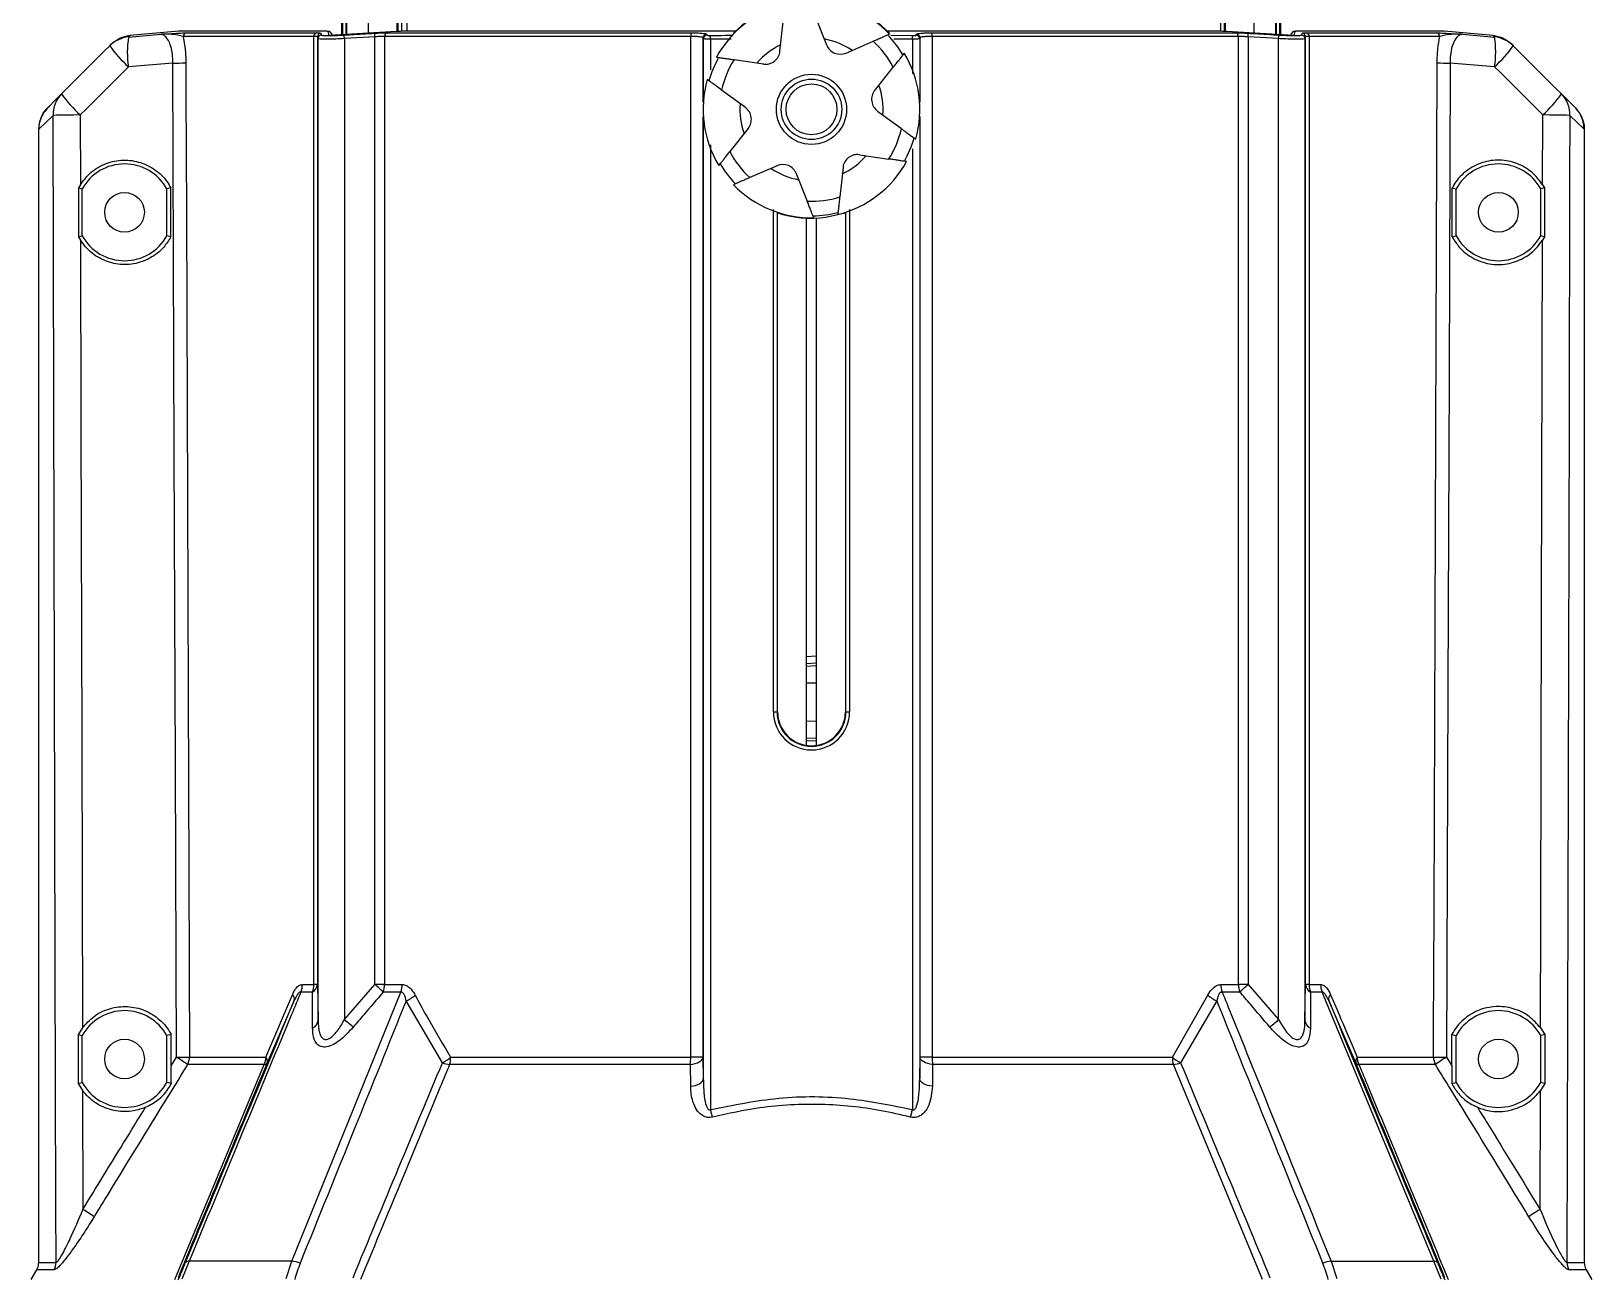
# Model space of a CAD drawing. Extents: x 7 to 113, y 1 to 87.
# Drawn here: x 45.78 to 52.23, y 12.43 to 17.56 of the extents above; entities that cross this region are included whole.
import ezdxf

# ---------------------------------------------------------------- set-up
doc = ezdxf.new("R2010")
doc.units = 0
doc.header["$MEASUREMENT"] = 0
doc.layers.add('OBJECT', color=7, linetype='CONTINUOUS')

msp = doc.modelspace()

# ---------------------------------------------------------------- linework, layer by layer
at = {"layer": 'OBJECT'}
for p, q in [((47.0842, 17.549), (47.0917, 19.228)), ((47.2948, 17.5614), (47.3022, 19.2281)), ((47.3056, 19.228), (47.2982, 17.5616)), ((47.0731, 19.1914), (47.0658, 17.5479)), ((47.0768, 19.1897), (47.0695, 17.5481)), ((47.3149, 17.5623), (47.3221, 19.1897)), ((47.3426, 19.1923), (47.3354, 17.5627)), ((50.6991, 19.1741), (50.6991, 17.5624)), ((50.7158, 17.5617), (50.7158, 19.2125)), ((50.7191, 19.2125), (50.7191, 17.5616)), ((50.9297, 19.2125), (50.9297, 17.5491)), ((50.9444, 17.5483), (50.9444, 19.1741)), ((50.9481, 17.548), (50.9481, 19.1758)), ((47.0925, 19.1394), (47.0855, 17.549)), ((47.1825, 19.1394), (47.1755, 17.5544)), ((50.8384, 17.5546), (50.8384, 19.1222)), ((50.9284, 17.5492), (50.9284, 19.1222)), ((49.0712, 17.5055), (49.0261, 17.6193)), ((46.1847, 17.5388), (46.3176, 17.5499)), ((46.3921, 17.5627), (46.1906, 17.545)), ((46.9922, 17.5627), (46.3921, 17.5627)), ((46.4236, 17.5561), (46.9614, 17.5561)), ((47.0148, 17.5448), (47.0095, 17.5613)), ((47.2909, 17.5613), (47.0148, 17.5448)), ((47.0277, 17.5456), (47.0238, 17.5533)), ((47.2525, 17.5561), (48.5116, 17.5561)), ((48.695, 17.5627), (47.3359, 17.5627)), ((48.878, 17.4797), (48.8916, 17.6014)), ((50.6808, 17.5627), (49.3217, 17.5627)), ((49.3227, 17.5476), (49.3307, 17.5511)), ((49.505, 17.5561), (50.7642, 17.5561)), ((51.0018, 17.5448), (50.7257, 17.5613)), ((50.9929, 17.5533), (50.989, 17.5456)), ((50.9903, 17.5455), (50.9929, 17.5533)), ((51.0072, 17.5613), (51.0018, 17.5448)), ((51.6246, 17.5627), (51.0245, 17.5627)), ((51.0552, 17.5561), (51.593, 17.5561)), ((51.826, 17.545), (51.6246, 17.5627)), ((51.6991, 17.5499), (51.832, 17.5388)), ((46.1069, 17.5027), (46.1131, 17.5089)), ((46.1906, 17.545), (46.1487, 17.5338)), ((46.951, 17.5412), (46.4105, 17.5412)), ((46.951, 13.6222), (46.951, 17.5412)), ((46.9682, 17.5319), (46.9659, 17.5396)), ((46.9659, 17.5396), (46.9659, 13.6222)), ((46.9682, 13.4731), (46.9682, 17.5319)), ((47.2031, 17.5395), (47.0772, 17.532)), ((47.0772, 17.532), (47.0772, 13.4771)), ((47.2031, 13.6222), (47.2031, 17.5395)), ((47.2435, 17.5412), (47.2435, 13.6222)), ((48.5091, 17.5412), (47.2435, 17.5412)), ((48.5091, 13.3222), (48.5091, 17.5412)), ((48.561, 17.5312), (48.5596, 17.5357)), ((48.5596, 17.5357), (48.5596, 17.2694)), ((48.561, 17.5312), (48.561, 17.2757)), ((48.591, 17.5301), (48.591, 17.4033)), ((48.6756, 17.5301), (48.591, 17.5301)), ((49.151, 17.4726), (49.2632, 17.5216)), ((49.3358, 17.5459), (49.4258, 17.5451)), ((49.4256, 17.5301), (49.3489, 17.5301)), ((49.4256, 17.5301), (49.4256, 17.3864)), ((49.457, 17.5357), (49.4556, 17.5312)), ((49.4556, 17.5312), (49.4556, 17.2757)), ((49.457, 17.2694), (49.457, 17.5357)), ((49.5075, 17.5412), (49.5075, 13.3222)), ((50.7731, 17.5412), (49.5075, 17.5412)), ((50.7731, 13.6222), (50.7731, 17.5412)), ((50.8136, 17.5395), (50.8136, 13.6222)), ((50.9395, 17.532), (50.8136, 17.5395)), ((50.9395, 13.4771), (50.9395, 17.532)), ((51.0508, 17.5396), (51.0485, 17.5319)), ((51.0485, 17.5319), (51.0485, 13.4731)), ((51.0508, 13.6222), (51.0508, 17.5396)), ((51.0656, 17.5412), (51.0656, 13.6222)), ((51.6062, 17.5412), (51.0656, 17.5412)), ((51.868, 17.5338), (51.826, 17.545)), ((51.9035, 17.5089), (51.9097, 17.5027)), ((46.3678, 17.4311), (46.1844, 17.4157)), ((48.6155, 17.4556), (48.6242, 17.4543)), ((48.8096, 17.427), (48.6884, 17.4449)), ((49.3917, 17.4719), (49.3863, 17.465)), ((51.8322, 17.4157), (51.6488, 17.4311)), ((48.5845, 17.358), (48.5774, 17.3632)), ((49.2699, 17.3181), (49.346, 17.4141)), ((48.7353, 17.2468), (48.6367, 17.3194)), ((49.2813, 17.2326), (49.3799, 17.1599)), ((45.9851, 17.2164), (45.9858, 16.928)), ((48.5596, 17.2099), (48.5596, 13.3222)), ((48.561, 17.2037), (48.561, 13.2325)), ((49.4556, 17.2037), (49.4556, 13.2325)), ((49.457, 13.3222), (49.457, 17.2099)), ((52.0309, 16.928), (52.0315, 17.2164)), ((45.8134, 12.4735), (45.8134, 17.1574)), ((48.7467, 17.1612), (48.6707, 17.0652)), ((49.4322, 17.1214), (49.4392, 17.1162)), ((52.2033, 17.1574), (52.2033, 12.4735)), ((48.591, 17.093), (48.591, 13.1052)), ((49.2071, 17.0524), (49.3282, 17.0345)), ((49.4256, 17.0761), (49.4256, 13.1052)), ((48.6249, 17.0075), (48.6304, 17.0144)), ((48.8657, 17.0068), (48.7535, 16.9578)), ((48.9455, 16.9739), (48.9906, 16.8601)), ((49.1387, 16.9997), (49.125, 16.878)), ((49.4011, 17.0237), (49.3924, 17.025)), ((45.9782, 16.9148), (45.9781, 16.7134)), ((45.9858, 16.928), (45.9782, 16.9148)), ((45.9782, 16.9148), (45.9933, 16.9109)), ((45.9933, 16.7173), (45.9933, 16.9109)), ((46.3597, 16.915), (46.3433, 16.9109)), ((46.3433, 16.7173), (46.3433, 16.9109)), ((46.3598, 16.7131), (46.3597, 16.915)), ((48.694, 16.9318), (48.686, 16.9283)), ((51.6569, 16.7131), (51.657, 16.915)), ((51.657, 16.915), (51.6733, 16.9109)), ((51.6733, 16.7173), (51.6733, 16.9109)), ((52.0385, 16.9148), (52.0233, 16.9109)), ((52.0233, 16.7173), (52.0233, 16.9109)), ((52.0309, 16.928), (52.0385, 16.9148)), ((52.0385, 16.9148), (52.0386, 16.7134)), ((48.851, 14.7491), (48.851, 16.8263)), ((48.866, 16.8144), (48.866, 14.7491)), ((48.8683, 14.7491), (48.8683, 16.812)), ((48.8683, 14.7491), (48.8683, 16.812)), ((48.9883, 14.6105), (48.9883, 16.7901)), ((49.0177, 16.7915), (49.0145, 16.7997)), ((49.0283, 16.7901), (49.0283, 14.6105)), ((49.1178, 16.8135), (49.1168, 16.8048)), ((49.1483, 16.812), (49.1483, 14.7491)), ((49.1483, 16.812), (49.1483, 14.7491)), ((49.1506, 14.7491), (49.1506, 16.8144)), ((49.1656, 16.8263), (49.1656, 14.7491)), ((45.9781, 16.7134), (45.9933, 16.7173)), ((45.9781, 16.7134), (45.9863, 16.6991)), ((46.3598, 16.7131), (46.3433, 16.7173)), ((51.6569, 16.7131), (51.6733, 16.7173)), ((52.0386, 16.7134), (52.0233, 16.7173)), ((52.0386, 16.7134), (52.0303, 16.6991)), ((48.9883, 14.9783), (49.0283, 14.9804)), ((49.0283, 14.9504), (48.9883, 14.9483)), ((49.0283, 14.9394), (48.9883, 14.9373)), ((49.0283, 14.8682), (48.9883, 14.8676)), ((48.851, 14.7491), (48.866, 14.7491)), ((48.866, 14.7491), (48.8683, 14.7491)), ((48.8683, 14.7491), (48.8683, 14.7491)), ((48.9883, 14.7117), (49.0283, 14.7111)), ((49.1506, 14.7491), (49.1483, 14.7491)), ((49.1483, 14.7491), (49.1483, 14.7491)), ((49.1506, 14.7491), (49.1656, 14.7491)), ((48.9883, 14.6421), (49.0283, 14.64)), ((48.9883, 14.631), (49.0283, 14.6289)), ((46.9036, 13.6222), (46.951, 13.6222)), ((46.9659, 13.6222), (46.951, 13.6222)), ((46.9659, 13.6222), (46.9682, 13.4731)), ((47.0772, 13.4771), (47.2031, 13.6222)), ((47.2435, 13.6222), (47.2031, 13.6222)), ((47.2435, 13.6222), (47.3158, 13.6222)), ((50.7009, 13.6222), (50.7731, 13.6222)), ((50.8136, 13.6222), (50.7731, 13.6222)), ((50.8136, 13.6222), (50.9395, 13.4771)), ((51.0485, 13.4731), (51.0508, 13.6222)), ((51.0656, 13.6222), (51.0508, 13.6222)), ((51.0656, 13.6222), (51.113, 13.6222)), ((46.7523, 13.3222), (46.8622, 13.5802)), ((46.8701, 13.556), (46.7576, 13.298)), ((46.8599, 12.4781), (47.3106, 13.5912)), ((46.9447, 13.5912), (46.8972, 13.5912)), ((47.3106, 13.5912), (47.2381, 13.5912)), ((47.4823, 13.2984), (47.3321, 13.5543)), ((50.5002, 13.3222), (50.647, 13.5781)), ((50.6845, 13.5543), (50.5344, 13.2984)), ((50.7785, 13.5912), (50.7061, 13.5912)), ((51.1195, 13.5912), (51.0719, 13.5912)), ((51.5813, 12.4781), (51.1195, 13.5912)), ((51.259, 13.298), (51.1466, 13.556)), ((45.9941, 13.4428), (45.9768, 13.4151)), ((52.0226, 13.4428), (52.0399, 13.4151)), ((45.9768, 13.4151), (45.9767, 13.2131)), ((45.9768, 13.4151), (45.9933, 13.4109)), ((45.9933, 13.2173), (45.9933, 13.4109)), ((46.3611, 13.4154), (46.3433, 13.4109)), ((46.3433, 13.2173), (46.3433, 13.4109)), ((46.3611, 13.2861), (46.3611, 13.4154)), ((51.6555, 13.2861), (51.6556, 13.4154)), ((51.6556, 13.4154), (51.6733, 13.4109)), ((51.6733, 13.2173), (51.6733, 13.4109)), ((52.0399, 13.4151), (52.0233, 13.4109)), ((52.0233, 13.2173), (52.0233, 13.4109)), ((52.0399, 13.4151), (52.0399, 13.2131)), ((46.3611, 13.2861), (46.3831, 13.3215)), ((46.376, 12.4031), (46.7453, 13.2912)), ((46.7453, 13.2912), (46.4287, 13.2912)), ((46.4366, 13.3222), (46.7523, 13.3222)), ((48.5076, 13.2912), (47.5118, 13.2912)), ((47.5164, 13.3222), (48.5091, 13.3222)), ((48.5088, 13.2015), (48.5076, 13.2912)), ((48.5596, 13.3222), (48.5091, 13.3222)), ((48.5596, 13.3222), (48.561, 13.2325)), ((49.4556, 13.2325), (49.457, 13.3222)), ((49.5075, 13.3222), (49.457, 13.3222)), ((49.5075, 13.3222), (50.5002, 13.3222)), ((49.5091, 13.2912), (49.5079, 13.2015)), ((50.5048, 13.2912), (49.5091, 13.2912)), ((50.8728, 12.4031), (50.5048, 13.2912)), ((51.2644, 13.3222), (51.58, 13.3222)), ((51.5879, 13.2912), (51.2713, 13.2912)), ((51.6335, 13.3215), (51.6555, 13.2861)), ((45.9767, 13.2131), (45.9933, 13.2173)), ((45.9767, 13.2131), (45.9947, 13.1843)), ((45.9947, 13.1843), (45.996, 12.6924)), ((46.3617, 13.2126), (46.3433, 13.2173)), ((51.655, 13.2126), (51.6733, 13.2173)), ((52.0207, 12.6924), (52.0219, 13.1843)), ((52.0399, 13.2131), (52.0219, 13.1843)), ((52.0399, 13.2131), (52.0233, 13.2173)), ((45.8134, 12.4735), (45.8852, 12.4735)), ((46.4353, 12.4781), (46.4047, 12.4043)), ((46.8599, 12.4781), (46.4353, 12.4781)), ((46.836, 12.4065), (46.8599, 12.4781)), ((51.1567, 12.4781), (51.1806, 12.4065)), ((51.1567, 12.4781), (51.5813, 12.4781)), ((51.612, 12.4043), (51.5813, 12.4781)), ((52.1314, 12.4735), (52.2033, 12.4735)), ((45.7824, 12.4031), (45.8051, 12.4425)), ((45.8771, 12.4425), (45.8051, 12.4425)), ((52.2116, 12.4425), (52.1396, 12.4425)), ((52.2116, 12.4425), (52.2343, 12.4031))]:
    msp.add_line(p, q, dxfattribs=at)
at = {"layer": 'OBJECT', "flags": 128}
for points in [[(47.2031, 17.5395), (47.2029, 17.5423), (47.2028, 17.545), (47.2026, 17.5475), (47.2025, 17.5497), (47.2024, 17.5516), (47.2023, 17.553), (47.2022, 17.554), (47.2022, 17.5544)], [(48.5744, 17.5507), (48.5752, 17.5481), (48.5758, 17.5461)], [(49.4408, 17.5461), (49.4416, 17.5487), (49.4422, 17.5507)], [(50.8136, 17.5395), (50.8137, 17.5423), (50.8139, 17.545), (50.814, 17.5475), (50.8142, 17.5497), (50.8143, 17.5516), (50.8143, 17.553), (50.8144, 17.554), (50.8144, 17.5544)], [(45.9076, 17.3034), (46.0841, 17.4799), (46.1069, 17.5027)], [(47.0772, 17.532), (47.077, 17.5348), (47.0768, 17.5375), (47.0767, 17.54), (47.0765, 17.5423), (47.0764, 17.5441), (47.0763, 17.5455), (47.0763, 17.5465), (47.0763, 17.5469)], [(48.591, 17.5301), (48.591, 17.5329), (48.591, 17.5356), (48.5909, 17.538), (48.5909, 17.5403), (48.5909, 17.5421), (48.5908, 17.5436), (48.5908, 17.5446), (48.5908, 17.5451)], [(49.4256, 17.5301), (49.4257, 17.5329), (49.4257, 17.5356), (49.4257, 17.538), (49.4258, 17.5403), (49.4258, 17.5421), (49.4258, 17.5436), (49.4258, 17.5446), (49.4258, 17.5451)], [(50.9395, 17.532), (50.9396, 17.5348), (50.9398, 17.5375), (50.94, 17.54), (50.9401, 17.5423), (50.9402, 17.5441), (50.9403, 17.5455), (50.9404, 17.5465), (50.9404, 17.5469)], [(51.9097, 17.5027), (52.0862, 17.3262), (52.109, 17.3034)], [(46.3831, 13.3215), (46.3785, 14.5302), (46.3737, 15.8212), (46.3678, 17.4311)], [(46.4217, 17.4318), (46.4222, 17.3078), (46.4239, 16.8118), (46.4311, 14.828), (46.4366, 13.3222)], [(51.58, 13.3222), (51.5804, 13.4296), (51.5823, 13.9255), (51.5895, 15.9094), (51.5949, 17.4318)], [(51.6488, 17.4311), (51.6441, 16.1401), (51.6393, 14.8491), (51.6335, 13.3215)], [(46.1844, 17.4157), (46.0079, 17.2392), (45.9851, 17.2164)], [(52.0315, 17.2164), (51.855, 17.3929), (51.8322, 17.4157)], [(45.85, 17.2458), (45.8573, 17.253), (45.8765, 17.2722), (45.9076, 17.3034)], [(52.109, 17.3034), (52.1402, 17.2722), (52.1594, 17.253), (52.1666, 17.2458)], [(45.8734, 17.215), (45.8409, 17.1838), (45.8209, 17.1646), (45.8134, 17.1574)], [(45.8852, 12.4735), (45.8846, 12.7069), (45.882, 13.7068), (45.8734, 17.215)], [(52.1433, 17.215), (52.1427, 16.965), (52.1403, 15.9651), (52.1314, 12.4735)], [(52.2033, 17.1574), (52.1957, 17.1646), (52.1757, 17.1838), (52.1433, 17.215)], [(49.0679, 16.7936), (49.1466, 16.8114), (49.1518, 16.8132)], [(45.9863, 16.6991), (45.9881, 15.9254), (45.9912, 14.6345), (45.9941, 13.4428)], [(52.0226, 13.4428), (52.0237, 13.8966), (52.0268, 15.1875), (52.0303, 16.6991)], [(47.2381, 13.5912), (47.2347, 13.5942), (47.2309, 13.5976), (47.2267, 13.6013), (47.2223, 13.6052), (47.2177, 13.6092), (47.2129, 13.6135), (47.208, 13.6178), (47.2031, 13.6222)], [(50.7785, 13.5912), (50.782, 13.5942), (50.7858, 13.5976), (50.7899, 13.6013), (50.7943, 13.6052), (50.7989, 13.6092), (50.8037, 13.6135), (50.8086, 13.6178), (50.8136, 13.6222)], [(47.1135, 13.4461), (47.11, 13.4491), (47.1061, 13.4525), (47.1018, 13.4561), (47.0973, 13.46), (47.0925, 13.4641), (47.0875, 13.4684), (47.0823, 13.4727), (47.0772, 13.4771)], [(50.9031, 13.4461), (50.9066, 13.4491), (50.9105, 13.4525), (50.9148, 13.4561), (50.9194, 13.46), (50.9242, 13.4641), (50.9292, 13.4684), (50.9343, 13.4727), (50.9395, 13.4771)], [(48.5076, 13.2912), (48.518, 13.2926), (48.5278, 13.295), (48.5367, 13.2981), (48.5444, 13.302), (48.5507, 13.3065), (48.5555, 13.3115), (48.5585, 13.3168), (48.5596, 13.3222)], [(49.5091, 13.2912), (49.4987, 13.2926), (49.4889, 13.295), (49.48, 13.2981), (49.4722, 13.302), (49.4659, 13.3065), (49.4612, 13.3115), (49.4582, 13.3168), (49.457, 13.3222)], [(48.5088, 13.2015), (48.5192, 13.2029), (48.529, 13.2053), (48.538, 13.2084), (48.5457, 13.2123), (48.5521, 13.2168), (48.5568, 13.2217), (48.5599, 13.227), (48.561, 13.2325)], [(49.5079, 13.2015), (49.4974, 13.2029), (49.4876, 13.2053), (49.4787, 13.2084), (49.4709, 13.2123), (49.4646, 13.2168), (49.4598, 13.2217), (49.4568, 13.227), (49.4556, 13.2325)], [(48.5988, 13.0742), (48.5979, 13.0778), (48.597, 13.0815), (48.596, 13.0853), (48.595, 13.0891), (48.5941, 13.0931), (48.5931, 13.0971), (48.592, 13.1012), (48.591, 13.1052)], [(49.4179, 13.0742), (49.4188, 13.0778), (49.4197, 13.0815), (49.4206, 13.0853), (49.4216, 13.0891), (49.4226, 13.0931), (49.4236, 13.0971), (49.4246, 13.1012), (49.4256, 13.1052)]]:
    msp.add_lwpolyline(points, dxfattribs=at)
at = {"layer": 'OBJECT'}
for centre, radius in [((49.0083, 17.2397), 0.145), ((49.0083, 17.2397), 0.125), ((49.0083, 17.2397), 0.105), ((46.1683, 16.8141), 0.082), ((51.8483, 16.8141), 0.082), ((46.1683, 13.3141), 0.082), ((51.8483, 13.3141), 0.082)]:
    msp.add_circle(centre, radius, dxfattribs=at)
for centre, radius, start, end in [((49.0083, 17.2397), 0.45, 44.31766, 135.68234), ((49.0083, 17.2397), 0.4483, 44.0086, 91.19997), ((49.0083, 17.2397), 0.4483, 104.0086, 151.19997), ((46.4252, 17.5414), 0.0148, 96.30283, 180.99776), ((46.965, 17.5426), 0.014, 104.52164, 185.73154), ((46.9809, 17.5396), 0.015, 93.76063, 179.8957), ((47.0105, 17.5464), 0.015, 27.4218, 93.87646), ((47.2573, 17.5431), 0.0139, 110.3895, 187.86543), ((48.5356, 17.5444), 0.0267, 153.91733, 186.88556), ((48.5747, 17.5357), 0.015, 90.84105, 179.75249), ((49.442, 17.5357), 0.015, 0.24751, 89.15895), ((49.481, 17.5444), 0.0267, 353.11444, 26.08267), ((50.7593, 17.5431), 0.0139, 352.13457, 69.6105), ((51.0062, 17.5464), 0.015, 86.12354, 152.5782), ((51.0358, 17.5396), 0.015, 0.1043, 86.23937), ((51.0517, 17.5426), 0.014, 354.26846, 75.47836), ((51.5914, 17.5414), 0.0148, 359.00224, 83.69717), ((46.1953, 17.4144), 0.1249, 94.86237, 134.99879), ((46.5417, 17.8121), 0.5337, 215.4392, 227.96982), ((46.559, 17.4765), 0.3794, 170.55032, 189.22113), ((46.9832, 17.5319), 0.015, 93.6369, 179.88811), ((48.576, 17.5311), 0.015, 90.82113, 179.75494), ((49.0083, 17.2397), 0.2958, 115.49482, 139.71375), ((49.0083, 17.2397), 0.2958, 55.49482, 79.71375), ((49.1269, 17.5275), 0.06, 201.60429, 293.60429), ((49.0083, 17.2397), 0.38, 27.32279, 47.88578), ((49.0083, 17.2397), 0.44, 30.80121, 44.40736), ((49.4406, 17.5311), 0.015, 0.24506, 89.17887), ((51.0335, 17.5319), 0.015, 0.11189, 86.3631), ((51.4577, 17.4765), 0.3794, 350.77887, 9.44968), ((51.8214, 17.4144), 0.1249, 45.00121, 85.13763), ((51.4749, 17.8121), 0.5337, 312.03018, 324.5608), ((46.367, 19.5458), 2.1148, 270.02164, 271.48167), ((49.0083, 17.2397), 0.44, 150.80121, 164.40736), ((49.0083, 17.2397), 0.38, 147.32279, 167.88578), ((48.8183, 17.4863), 0.06, 261.60429, 353.60429), ((49.0083, 17.2397), 0.4483, 344.0086, 31.19997), ((51.6496, 19.5458), 2.1148, 268.51833, 269.97836), ((49.0083, 17.2397), 0.4483, 164.0086, 211.19997), ((45.9916, 17.22), 0.1184, 135.20807, 182.41528), ((46.3425, 17.6129), 0.5338, 215.44029, 227.96873), ((49.3169, 17.2809), 0.06, 141.60429, 233.60429), ((49.0083, 17.2397), 0.2958, 355.49482, 19.71375), ((51.6742, 17.6129), 0.5338, 312.03127, 324.55971), ((52.025, 17.22), 0.1184, 357.58472, 44.79193), ((49.0083, 17.2397), 0.2958, 175.49482, 199.71375), ((48.6997, 17.1985), 0.06, 321.60429, 53.60429), ((45.9752, 13.613), 3.6034, 89.84163, 91.61883), ((52.0415, 13.613), 3.6034, 88.38117, 90.15837), ((49.0083, 17.2397), 0.38, 327.32279, 347.88578), ((49.0083, 17.2397), 0.44, 330.80121, 344.40736), ((49.0083, 17.2397), 0.38, 207.32279, 227.88578), ((49.0083, 17.2397), 0.2958, 295.49482, 319.71375), ((49.1983, 16.993), 0.06, 81.60429, 173.60429), ((46.1683, 16.8141), 0.2, 28.95502, 151.04498), ((49.0083, 17.2397), 0.44, 210.80121, 224.40736), ((49.0083, 17.2397), 0.2958, 235.49482, 259.71375), ((48.8897, 16.9518), 0.06, 21.60429, 113.60429), ((49.0083, 17.2397), 0.4483, 284.0086, 331.19997), ((51.8483, 16.8141), 0.2, 28.95502, 151.04498), ((49.0083, 17.2397), 0.4483, 224.0086, 271.19997), ((49.0083, 17.2397), 0.38, 267.32279, 287.88578), ((49.0083, 17.2397), 0.45, 251.40288, 277.60429), ((49.0083, 17.2397), 0.44, 270.80121, 284.40736), ((46.1683, 16.8141), 0.2, 208.95502, 331.04498), ((51.8483, 16.8141), 0.2, 208.95502, 331.04498), ((49.0083, 14.7491), 0.1573, 180, 0), ((49.0083, 14.7491), 0.1423, 180, 0), ((49.0083, 14.7491), 0.14, 180, 270), ((49.0083, 14.7491), 0.14, 180, 0), ((49.0083, 14.7491), 0.14, 270, 0), ((46.8276, 13.6219), 0.076, 336.19606, 0.25052), ((46.9274, 13.6257), 0.0386, 296.60954, 354.77237), ((46.8736, 13.6218), 0.0775, 336.7005, 0.26249), ((47.1549, 13.6217), 0.0886, 339.8559, 0.31267), ((47.2238, 13.6217), 0.092, 340.64592, 0.3185), ((50.7929, 13.6217), 0.092, 179.6815, 199.35408), ((50.8617, 13.6217), 0.0886, 179.68733, 200.1441), ((51.0892, 13.6257), 0.0386, 185.22763, 243.39046), ((51.1431, 13.6218), 0.0775, 179.73751, 203.2995), ((51.189, 13.6219), 0.076, 179.74948, 203.80394), ((46.8451, 13.5613), 0.0255, 348.06388, 48.00627), ((47.2626, 13.7052), 0.1662, 294.72109, 310.09455), ((50.754, 13.7052), 0.1662, 229.90545, 245.27891), ((51.1715, 13.5613), 0.0255, 131.99373, 191.93612), ((46.1683, 13.3141), 0.2, 28.95502, 151.04498), ((51.8483, 13.3141), 0.2, 28.95502, 151.04498), ((46.9301, 13.4771), 0.0383, 294.17359, 354.05326), ((51.0866, 13.4771), 0.0383, 185.94674, 245.82641), ((46.3812, 15.5), 2.1785, 270.05074, 271.45905), ((46.0407, 12.7561), 0.661, 54.05203, 58.802), ((46.3722, 13.3221), 0.0645, 331.34448, 0.07208), ((46.6806, 13.3219), 0.0717, 334.60112, 0.20451), ((46.7449, 13.3065), 0.0153, 271.57541, 326.33389), ((46.7322, 13.305), 0.0264, 344.53139, 40.45276), ((47.3993, 13.4537), 0.1761, 298.0935, 311.67913), ((47.5285, 13.4246), 0.1345, 249.87772, 262.87736), ((47.4132, 13.3216), 0.1032, 342.86222, 0.32442), ((48.2113, 13.3214), 0.2978, 354.18179, 0.15616), ((49.8053, 13.3214), 0.2978, 179.84384, 185.81821), ((50.6034, 13.3216), 0.1032, 179.67558, 197.13778), ((50.6173, 13.4537), 0.1761, 228.32087, 241.9065), ((50.4881, 13.4246), 0.1345, 277.12264, 290.12228), ((51.2845, 13.305), 0.0264, 139.54724, 195.46861), ((51.2717, 13.3065), 0.0153, 213.66611, 268.42459), ((51.3361, 13.3219), 0.0717, 179.79549, 205.39888), ((51.6445, 13.3221), 0.0645, 179.92792, 208.65552), ((51.6355, 15.5), 2.1785, 268.54095, 269.94926), ((51.9759, 12.7561), 0.661, 121.198, 125.94797), ((46.1683, 13.3141), 0.2, 208.95502, 331.04498), ((51.8483, 13.3141), 0.2, 208.95502, 331.04498), ((45.6756, 12.1515), 0.6287, 54.3134, 59.3626), ((52.3411, 12.1515), 0.6287, 120.6374, 125.6866), ((45.8221, 12.4734), 0.0631, 330.61051, 0.03455), ((46.4335, 12.4605), 0.0178, 84.12585, 142.71793), ((46.8511, 12.3517), 0.1268, 70.07087, 85.995), ((51.1656, 12.3517), 0.1268, 94.005, 109.92913), ((51.5832, 12.4605), 0.0178, 37.28207, 95.87415), ((52.1945, 12.4734), 0.0631, 179.96545, 209.38949)]:
    msp.add_arc(centre, radius, start, end, dxfattribs=at)
for points, knots in [([(46.3176, 17.5499), (46.3177, 17.55), (46.3328, 17.551), (46.3629, 17.553), (46.4028, 17.5555), (46.4171, 17.5559), (46.4236, 17.5561)], [0, 0, 0, 0, 0.002681, 0.34979, 0.701236, 1, 1, 1, 1]), ([(46.4105, 17.5412), (46.4036, 17.543), (46.3822, 17.5488), (46.3424, 17.5515), (46.3177, 17.55), (46.3176, 17.5499)], [0, 0, 0, 0, 0.319161, 0.99706, 1, 1, 1, 1]), ([(46.3678, 17.4311), (46.3677, 17.4433), (46.3675, 17.4677), (46.3603, 17.5006), (46.3493, 17.527), (46.3343, 17.5463), (46.3234, 17.5487), (46.3176, 17.5499)], [0, 0, 0, 0, 0.182197, 0.364244, 0.551045, 0.759195, 1, 1, 1, 1]), ([(46.9614, 17.5561), (46.9665, 17.556), (46.9769, 17.5559), (46.9789, 17.555), (46.9799, 17.5545)], [0, 0, 0, 0, 0.488111, 1, 1, 1, 1]), ([(46.9799, 17.5545), (46.9801, 17.554), (46.9808, 17.5514), (46.9816, 17.5488), (46.9822, 17.5468)], [0, 0, 0, 0, 0.226059, 1, 1, 1, 1]), ([(47.0236, 17.5532), (47.0235, 17.5536), (47.0228, 17.5554), (47.0205, 17.5577), (47.0176, 17.5598), (47.015, 17.5609), (47.0124, 17.5616), (47.0077, 17.5624), (47.0009, 17.5627), (46.992, 17.5627), (46.9885, 17.5627)], [0, 0, 0, 0, 0.023204, 0.091543, 0.152834, 0.209867, 0.273933, 0.382645, 0.758855, 1, 1, 1, 1]), ([(47.0095, 17.5613), (47.0085, 17.5617), (47.0064, 17.5625), (46.997, 17.5626), (46.9922, 17.5627)], [0, 0, 0, 0, 0.494, 1, 1, 1, 1]), ([(47.0238, 17.5533), (47.0245, 17.5512), (47.0253, 17.5487), (47.0262, 17.546), (47.0263, 17.5455)], [0, 0, 0, 0, 0.807652, 1, 1, 1, 1]), ([(47.0763, 17.5469), (47.0862, 17.5475), (47.1282, 17.5501), (47.1702, 17.5525), (47.2022, 17.5544)], [0, 0, 0, 0, 0.237767, 1, 1, 1, 1]), ([(47.2022, 17.5544), (47.2109, 17.5549), (47.2293, 17.5558), (47.2445, 17.556), (47.2525, 17.5561)], [0, 0, 0, 0, 0.474046, 1, 1, 1, 1]), ([(47.3359, 17.5627), (47.3293, 17.5626), (47.3158, 17.5625), (47.2993, 17.5617), (47.2909, 17.5613)], [0, 0, 0, 0, 0.487699, 1, 1, 1, 1]), ([(48.5116, 17.5561), (48.52, 17.556), (48.5367, 17.5559), (48.5567, 17.5547), (48.571, 17.5529), (48.5733, 17.5514), (48.5744, 17.5507)], [0, 0, 0, 0, 0.247259, 0.4945066, 0.7421473, 1, 1, 1, 1]), ([(49.4422, 17.5507), (49.4433, 17.5514), (49.4455, 17.5529), (49.4594, 17.5546), (49.4795, 17.5559), (49.4965, 17.556), (49.505, 17.5561)], [0, 0, 0, 0, 0.249056, 0.498133, 0.746674, 1, 1, 1, 1]), ([(50.7257, 17.5613), (50.7177, 17.5617), (50.7024, 17.5624), (50.688, 17.5626), (50.6815, 17.5627), (50.6808, 17.5627)], [0, 0, 0, 0, 0.489871, 0.942618, 1, 1, 1, 1]), ([(50.7642, 17.5561), (50.7713, 17.556), (50.7863, 17.5559), (50.8047, 17.5549), (50.8144, 17.5544)], [0, 0, 0, 0, 0.473445, 1, 1, 1, 1]), ([(50.8144, 17.5544), (50.8244, 17.5538), (50.8664, 17.5514), (50.9084, 17.5489), (50.9404, 17.5469)], [0, 0, 0, 0, 0.237767, 1, 1, 1, 1]), ([(51.0223, 17.5626), (51.0192, 17.5626), (51.0116, 17.5626), (51.0071, 17.5622), (51.0023, 17.5612), (50.999, 17.5598), (50.9954, 17.5572), (50.9938, 17.5546), (50.9929, 17.5532)], [0, 0, 0, 0, 0.251789, 0.63271, 0.737626, 0.822396, 0.908948, 1, 1, 1, 1]), ([(51.0245, 17.5627), (51.0198, 17.5626), (51.0103, 17.5625), (51.0082, 17.5617), (51.0072, 17.5613)], [0, 0, 0, 0, 0.491585, 1, 1, 1, 1]), ([(51.0344, 17.5468), (51.0346, 17.5474), (51.0354, 17.55), (51.0362, 17.5526), (51.0368, 17.5545)], [0, 0, 0, 0, 0.226065, 1, 1, 1, 1]), ([(51.0368, 17.5545), (51.0377, 17.555), (51.0395, 17.5559), (51.0499, 17.556), (51.0552, 17.5561)], [0, 0, 0, 0, 0.488655, 1, 1, 1, 1]), ([(51.593, 17.5561), (51.5996, 17.5559), (51.6137, 17.5555), (51.6534, 17.5531), (51.6835, 17.551), (51.699, 17.55), (51.6991, 17.5499)], [0, 0, 0, 0, 0.298757, 0.643489, 0.997319, 1, 1, 1, 1]), ([(51.6991, 17.5499), (51.699, 17.55), (51.6743, 17.5515), (51.6344, 17.5488), (51.613, 17.543), (51.6062, 17.5412)], [0, 0, 0, 0, 0.00294, 0.680839, 1, 1, 1, 1]), ([(51.6991, 17.5499), (51.693, 17.5486), (51.6807, 17.5458), (51.6636, 17.5211), (51.652, 17.4855), (51.6484, 17.453), (51.6487, 17.4354), (51.6488, 17.4311)], [0, 0, 0, 0, 0.251337, 0.503312, 0.735354, 0.935196, 1, 1, 1, 1]), ([(46.1131, 17.5089), (46.1245, 17.5183), (46.1471, 17.5372), (46.1761, 17.5424), (46.1906, 17.545)], [0, 0, 0, 0, 0.5, 1, 1, 1, 1]), ([(46.1906, 17.545), (46.1904, 17.5448), (46.1899, 17.5442), (46.1866, 17.5408), (46.1847, 17.5388)], [0, 0, 0, 0, 0.423826, 1, 1, 1, 1]), ([(46.4105, 17.5412), (46.4127, 17.5296), (46.4182, 17.5016), (46.4214, 17.4624), (46.4217, 17.437), (46.4217, 17.4318)], [0, 0, 0, 0, 0.355603, 0.866053, 1, 1, 1, 1]), ([(46.9659, 17.5396), (46.9651, 17.54), (46.9636, 17.5409), (46.9553, 17.5411), (46.951, 17.5412)], [0, 0, 0, 0, 0.487934, 1, 1, 1, 1]), ([(47.0772, 17.532), (47.0649, 17.5314), (47.0405, 17.5303), (47.0078, 17.5296), (46.9832, 17.5297), (46.9703, 17.5306), (46.9688, 17.5315), (46.9682, 17.5319)], [0, 0, 0, 0, 0.216873, 0.43376, 0.650333, 0.866771, 1, 1, 1, 1]), ([(46.9822, 17.5468), (46.9835, 17.5463), (46.9859, 17.5452), (47.0026, 17.5445), (47.0267, 17.5447), (47.0528, 17.5456), (47.0698, 17.5466), (47.0763, 17.5469)], [0, 0, 0, 0, 0.2168006, 0.433616, 0.650077, 0.866405, 1, 1, 1, 1]), ([(47.2435, 17.5412), (47.2378, 17.5411), (47.2265, 17.5409), (47.2116, 17.5401), (47.2039, 17.5395), (47.2031, 17.5395)], [0, 0, 0, 0, 0.471918, 0.943784, 1, 1, 1, 1]), ([(48.5596, 17.5357), (48.5588, 17.5365), (48.557, 17.5379), (48.5458, 17.5397), (48.5296, 17.5409), (48.516, 17.5411), (48.5091, 17.5412)], [0, 0, 0, 0, 0.249667, 0.499371, 0.748129, 1, 1, 1, 1]), ([(48.591, 17.5301), (48.5877, 17.5301), (48.5809, 17.5301), (48.5719, 17.5303), (48.5651, 17.5305), (48.5617, 17.5309), (48.5612, 17.5311), (48.561, 17.5312)], [0, 0, 0, 0, 0.2180616, 0.4361209, 0.6542341, 0.8725216, 1, 1, 1, 1]), ([(48.5758, 17.5461), (48.576, 17.546), (48.5765, 17.5457), (48.5792, 17.5454), (48.5831, 17.5451), (48.5872, 17.545), (48.5899, 17.5451), (48.5908, 17.5451)], [0, 0, 0, 0, 0.219069, 0.438186, 0.656833, 0.874763, 1, 1, 1, 1]), ([(48.5908, 17.5451), (48.6008, 17.5452), (48.6308, 17.5456), (48.6609, 17.5459), (48.6809, 17.5461)], [0, 0, 0, 0, 0.333138, 1, 1, 1, 1]), ([(49.2632, 17.5216), (49.2704, 17.5247), (49.2847, 17.531), (49.3035, 17.5392), (49.3167, 17.545), (49.322, 17.5473), (49.3225, 17.5475), (49.3227, 17.5476)], [0, 0, 0, 0, 0.241745, 0.484004, 0.711795, 0.922051, 1, 1, 1, 1]), ([(49.4556, 17.5312), (49.4552, 17.531), (49.4544, 17.5308), (49.4489, 17.5304), (49.4411, 17.5302), (49.4329, 17.5301), (49.4276, 17.5301), (49.4256, 17.5301)], [0, 0, 0, 0, 0.218536, 0.437092, 0.655505, 0.873727, 1, 1, 1, 1]), ([(49.4258, 17.5451), (49.4275, 17.5451), (49.4309, 17.545), (49.4354, 17.5452), (49.4387, 17.5455), (49.4405, 17.5458), (49.4407, 17.546), (49.4408, 17.5461)], [0, 0, 0, 0, 0.217387, 0.434771, 0.652345, 0.870534, 1, 1, 1, 1]), ([(49.5075, 17.5412), (49.5008, 17.5411), (49.4874, 17.5409), (49.4713, 17.5397), (49.4598, 17.538), (49.4579, 17.5365), (49.457, 17.5357)], [0, 0, 0, 0, 0.2465, 0.492975, 0.740149, 1, 1, 1, 1]), ([(50.8136, 17.5395), (50.8066, 17.5399), (50.7917, 17.5409), (50.7795, 17.5411), (50.7731, 17.5412)], [0, 0, 0, 0, 0.473397, 1, 1, 1, 1]), ([(51.0485, 17.5319), (51.0471, 17.5313), (51.0442, 17.5302), (51.0249, 17.5295), (50.9969, 17.5297), (50.9666, 17.5307), (50.947, 17.5316), (50.9395, 17.532)], [0, 0, 0, 0, 0.216841, 0.433701, 0.650254, 0.866699, 1, 1, 1, 1]), ([(50.9404, 17.5469), (50.9509, 17.5464), (50.972, 17.5452), (51.0002, 17.5445), (51.0215, 17.5447), (51.0326, 17.5455), (51.0339, 17.5465), (51.0344, 17.5468)], [0, 0, 0, 0, 0.2168345, 0.4336857, 0.6501667, 0.8664931, 1, 1, 1, 1]), ([(51.0656, 17.5412), (51.0615, 17.5411), (51.0531, 17.5409), (51.0516, 17.54), (51.0508, 17.5396)], [0, 0, 0, 0, 0.486981, 1, 1, 1, 1]), ([(51.5949, 17.4318), (51.5955, 17.4519), (51.5967, 17.4917), (51.6031, 17.5248), (51.6062, 17.5412)], [0, 0, 0, 0, 0.505217, 1, 1, 1, 1]), ([(51.832, 17.5388), (51.8312, 17.5396), (51.8276, 17.5434), (51.8267, 17.5443), (51.826, 17.545)], [0, 0, 0, 0, 0.219221, 1, 1, 1, 1]), ([(51.826, 17.545), (51.8405, 17.5424), (51.8695, 17.5372), (51.8922, 17.5183), (51.9035, 17.5089)], [0, 0, 0, 0, 0.5, 1, 1, 1, 1]), ([(48.6242, 17.4543), (48.625, 17.4542), (48.6265, 17.454), (48.6367, 17.4525), (48.6516, 17.4503), (48.6697, 17.4476), (48.6825, 17.4457), (48.6884, 17.4449)], [0, 0, 0, 0, 0.198026, 0.395861, 0.598898, 0.81482, 1, 1, 1, 1]), ([(49.3863, 17.465), (49.3858, 17.4644), (49.3849, 17.4632), (49.3785, 17.4551), (49.3691, 17.4433), (49.3577, 17.429), (49.3497, 17.4188), (49.346, 17.4141)], [0, 0, 0, 0, 0.1980259, 0.395859, 0.5988982, 0.814819, 1, 1, 1, 1]), ([(48.6367, 17.3194), (48.6304, 17.3241), (48.6178, 17.3334), (48.6013, 17.3456), (48.5897, 17.3541), (48.5851, 17.3575), (48.5846, 17.3579), (48.5845, 17.358)], [0, 0, 0, 0, 0.241746, 0.484005, 0.711796, 0.922051, 1, 1, 1, 1]), ([(45.85, 17.2458), (45.8398, 17.2329), (45.8207, 17.2089), (45.8137, 17.176), (45.8134, 17.1597), (45.8134, 17.1574)], [0, 0, 0, 0, 0.499397, 0.929176, 1, 1, 1, 1]), ([(45.8134, 17.1574), (45.8152, 17.1737), (45.8187, 17.2041), (45.8371, 17.2324), (45.8484, 17.2441), (45.85, 17.2458)], [0, 0, 0, 0, 0.499401, 0.929163, 1, 1, 1, 1]), ([(52.2033, 17.1574), (52.2014, 17.1737), (52.1979, 17.2041), (52.1795, 17.2324), (52.1682, 17.2441), (52.1666, 17.2458)], [0, 0, 0, 0, 0.499401, 0.929163, 1, 1, 1, 1]), ([(52.1666, 17.2458), (52.1769, 17.2329), (52.196, 17.2089), (52.2029, 17.176), (52.2032, 17.1597), (52.2033, 17.1574)], [0, 0, 0, 0, 0.499397, 0.929176, 1, 1, 1, 1]), ([(49.3799, 17.1599), (49.3862, 17.1553), (49.3988, 17.146), (49.4154, 17.1338), (49.4269, 17.1252), (49.4316, 17.1218), (49.432, 17.1215), (49.4322, 17.1214)], [0, 0, 0, 0, 0.241743, 0.484005, 0.711796, 0.922051, 1, 1, 1, 1]), ([(48.6304, 17.0144), (48.6308, 17.015), (48.6318, 17.0162), (48.6382, 17.0242), (48.6476, 17.0361), (48.6589, 17.0504), (48.667, 17.0605), (48.6707, 17.0652)], [0, 0, 0, 0, 0.1980259, 0.395859, 0.5988982, 0.814819, 1, 1, 1, 1]), ([(49.3924, 17.025), (49.3917, 17.0251), (49.3902, 17.0253), (49.38, 17.0269), (49.365, 17.0291), (49.347, 17.0317), (49.3341, 17.0336), (49.3282, 17.0345)], [0, 0, 0, 0, 0.198026, 0.395861, 0.598898, 0.81482, 1, 1, 1, 1]), ([(45.9858, 16.928), (45.9973, 16.9437), (46.0233, 16.9789), (46.0821, 17.0158), (46.1535, 17.0334), (46.2273, 17.0261), (46.2942, 16.9947), (46.3374, 16.9532), (46.3547, 16.9236), (46.3597, 16.915)], [0, 0, 0, 0, 0.128648, 0.288962, 0.449731, 0.611042, 0.772603, 0.934008, 1, 1, 1, 1]), ([(52.0309, 16.928), (52.0193, 16.9437), (51.9933, 16.9789), (51.9345, 17.0158), (51.8631, 17.0334), (51.7894, 17.0261), (51.7225, 16.9947), (51.6793, 16.9532), (51.662, 16.9236), (51.657, 16.915)], [0, 0, 0, 0, 0.128648, 0.288962, 0.449731, 0.611042, 0.772603, 0.934008, 1, 1, 1, 1]), ([(48.7535, 16.9578), (48.7463, 16.9546), (48.7319, 16.9483), (48.7131, 16.9401), (48.6999, 16.9344), (48.6946, 16.932), (48.6941, 16.9318), (48.694, 16.9318)], [0, 0, 0, 0, 0.241745, 0.484004, 0.711795, 0.922051, 1, 1, 1, 1]), ([(49.0145, 16.7997), (49.0142, 16.8004), (49.0136, 16.8018), (49.0098, 16.8114), (49.0043, 16.8254), (48.9976, 16.8424), (48.9928, 16.8545), (48.9906, 16.8601)], [0, 0, 0, 0, 0.198027, 0.395862, 0.598898, 0.81482, 1, 1, 1, 1]), ([(49.125, 16.878), (49.1242, 16.8702), (49.1224, 16.8546), (49.1201, 16.8342), (49.1185, 16.8199), (49.1179, 16.8142), (49.1178, 16.8136), (49.1178, 16.8135)], [0, 0, 0, 0, 0.241747, 0.484004, 0.711795, 0.922051, 1, 1, 1, 1]), ([(46.3598, 16.7131), (46.3505, 16.6983), (46.3285, 16.663), (46.2754, 16.6218), (46.2061, 16.5972), (46.132, 16.5971), (46.0624, 16.6218), (46.0138, 16.6599), (45.9931, 16.6895), (45.9863, 16.6991)], [0, 0, 0, 0, 0.115333, 0.275775, 0.436647, 0.598106, 0.75992, 0.921699, 1, 1, 1, 1]), ([(51.6569, 16.7131), (51.6661, 16.6983), (51.6882, 16.663), (51.7413, 16.6218), (51.8106, 16.5972), (51.8846, 16.5971), (51.9543, 16.6218), (52.0029, 16.6599), (52.0236, 16.6895), (52.0303, 16.6991)], [0, 0, 0, 0, 0.115333, 0.275775, 0.436647, 0.598106, 0.75992, 0.921699, 1, 1, 1, 1]), ([(46.8622, 13.5802), (46.8663, 13.5887), (46.8737, 13.604), (46.8883, 13.6193), (46.8987, 13.6213), (46.9036, 13.6222)], [0, 0, 0, 0, 0.395773, 0.712486, 1, 1, 1, 1]), ([(47.3158, 13.6222), (47.3214, 13.6214), (47.3327, 13.6199), (47.3509, 13.6066), (47.3625, 13.5911), (47.3688, 13.5797), (47.3697, 13.5781)], [0, 0, 0, 0, 0.254855, 0.5086304, 0.9285912, 1, 1, 1, 1]), ([(50.647, 13.5781), (50.6524, 13.587), (50.662, 13.6028), (50.6811, 13.619), (50.6944, 13.6212), (50.7009, 13.6222)], [0, 0, 0, 0, 0.396711, 0.70683, 1, 1, 1, 1]), ([(51.113, 13.6222), (51.1175, 13.6214), (51.1265, 13.6199), (51.1417, 13.6062), (51.1495, 13.5904), (51.1545, 13.5802)], [0, 0, 0, 0, 0.263183, 0.525234, 1, 1, 1, 1]), ([(46.4194, 12.4712), (46.4962, 12.6567), (46.6461, 13.0184), (46.7967, 13.38), (46.8701, 13.556)], [0, 0, 0, 0, 0.513008, 1, 1, 1, 1]), ([(46.8972, 13.5912), (46.8843, 13.5602), (46.8119, 13.3862), (46.6576, 13.0152), (46.5169, 12.6751), (46.4353, 12.4781)], [0, 0, 0, 0, 0.083466, 0.469044, 1, 1, 1, 1]), ([(46.8972, 13.5912), (46.8957, 13.591), (46.8929, 13.5907), (46.8876, 13.5867), (46.8791, 13.5759), (46.8738, 13.5642), (46.8701, 13.556)], [0, 0, 0, 0, 0.128046, 0.255389, 0.479323, 1, 1, 1, 1]), ([(47.3321, 13.5543), (47.2612, 13.3785), (47.1156, 13.0174), (46.9693, 12.6563), (46.8943, 12.4709)], [0, 0, 0, 0, 0.486656, 1, 1, 1, 1]), ([(46.9458, 13.4421), (46.9455, 13.4734), (46.9452, 13.5234), (46.9448, 13.5727), (46.9447, 13.5912)], [0, 0, 0, 0, 0.624895, 1, 1, 1, 1]), ([(47.2381, 13.5912), (47.211, 13.56), (47.1692, 13.5119), (47.128, 13.4632), (47.1135, 13.4461)], [0, 0, 0, 0, 0.648493, 1, 1, 1, 1]), ([(47.3321, 13.5543), (47.3304, 13.5639), (47.3281, 13.5761), (47.3205, 13.5872), (47.3157, 13.5909), (47.312, 13.5911), (47.3106, 13.5912)], [0, 0, 0, 0, 0.580895, 0.740073, 0.900893, 1, 1, 1, 1]), ([(47.3697, 13.5781), (47.3882, 13.5439), (47.435, 13.4575), (47.4858, 13.3731), (47.5164, 13.3222)], [0, 0, 0, 0, 0.396331, 1, 1, 1, 1]), ([(50.7061, 13.5912), (50.7044, 13.5911), (50.7011, 13.5908), (50.696, 13.5872), (50.6898, 13.5779), (50.6864, 13.5658), (50.6849, 13.5566), (50.6845, 13.5543)], [0, 0, 0, 0, 0.1168462, 0.2331955, 0.4379757, 0.8544365, 1, 1, 1, 1]), ([(51.1224, 12.4709), (51.0473, 12.6563), (50.9011, 13.0174), (50.7554, 13.3785), (50.6845, 13.5543)], [0, 0, 0, 0, 0.513344, 1, 1, 1, 1]), ([(50.7061, 13.5912), (50.7186, 13.5602), (50.789, 13.3863), (50.9389, 13.0153), (51.0768, 12.6752), (51.1567, 12.4781)], [0, 0, 0, 0, 0.083458, 0.469005, 1, 1, 1, 1]), ([(50.9031, 13.4461), (50.8764, 13.4777), (50.8351, 13.5263), (50.7933, 13.5743), (50.7785, 13.5912)], [0, 0, 0, 0, 0.648491, 1, 1, 1, 1]), ([(51.0719, 13.5912), (51.0717, 13.5603), (51.0714, 13.5109), (51.071, 13.4609), (51.0709, 13.4421)], [0, 0, 0, 0, 0.624898, 1, 1, 1, 1]), ([(51.1466, 13.556), (51.1435, 13.5629), (51.1389, 13.5731), (51.1313, 13.5841), (51.126, 13.5893), (51.122, 13.5912), (51.1201, 13.5912), (51.1195, 13.5912)], [0, 0, 0, 0, 0.4377224, 0.6522262, 0.8216939, 0.9450991, 1, 1, 1, 1]), ([(51.1466, 13.556), (51.2199, 13.38), (51.3705, 13.0184), (51.5204, 12.6567), (51.5973, 12.4712)], [0, 0, 0, 0, 0.486991, 1, 1, 1, 1]), ([(51.1545, 13.5802), (51.1688, 13.5464), (51.2059, 13.4592), (51.2422, 13.3742), (51.2644, 13.3222)], [0, 0, 0, 0, 0.387426, 1, 1, 1, 1]), ([(45.9941, 13.4428), (46.0091, 13.4597), (46.0404, 13.495), (46.1065, 13.5261), (46.18, 13.5351), (46.2528, 13.5189), (46.316, 13.4795), (46.3482, 13.4394), (46.3604, 13.4166), (46.3611, 13.4154)], [0, 0, 0, 0, 0.15394, 0.320562, 0.487663, 0.655244, 0.822937, 0.990327, 1, 1, 1, 1]), ([(52.0226, 13.4428), (52.0075, 13.4597), (51.9763, 13.495), (51.9102, 13.5261), (51.8367, 13.5351), (51.7638, 13.5189), (51.7006, 13.4795), (51.6684, 13.4394), (51.6562, 13.4166), (51.6556, 13.4154)], [0, 0, 0, 0, 0.15394, 0.320562, 0.487663, 0.655244, 0.822937, 0.990327, 1, 1, 1, 1]), ([(47.1135, 13.4461), (47.0941, 13.4249), (47.0665, 13.3949), (47.0247, 13.3696), (46.9975, 13.3618), (46.9747, 13.3659), (46.9564, 13.3827), (46.9472, 13.41), (46.9462, 13.4327), (46.9458, 13.4421)], [0, 0, 0, 0, 0.269459, 0.381209, 0.493906, 0.593567, 0.708386, 0.879635, 1, 1, 1, 1]), ([(46.9682, 13.4731), (46.969, 13.4557), (46.97, 13.4322), (46.9791, 13.4081), (46.9872, 13.398), (46.9974, 13.3939), (47.0086, 13.3953), (47.0232, 13.4034), (47.0454, 13.4253), (47.0633, 13.4522), (47.0746, 13.4725), (47.0772, 13.4771)], [0, 0, 0, 0, 0.248555, 0.333334, 0.418737, 0.477067, 0.535602, 0.604492, 0.713168, 0.934337, 1, 1, 1, 1]), ([(51.0709, 13.4421), (51.0697, 13.4247), (51.0677, 13.3978), (51.0517, 13.3729), (51.0329, 13.3628), (51.0098, 13.3636), (50.9812, 13.375), (50.9436, 13.4014), (50.9183, 13.4294), (50.9031, 13.4461)], [0, 0, 0, 0, 0.224316, 0.345841, 0.447966, 0.550598, 0.643264, 0.786621, 1, 1, 1, 1]), ([(50.9395, 13.4771), (50.9498, 13.4593), (50.9638, 13.4351), (50.9865, 13.4098), (51.0006, 13.3987), (51.0135, 13.394), (51.0234, 13.3949), (51.0329, 13.4012), (51.0428, 13.4183), (51.0476, 13.4441), (51.0482, 13.4651), (51.0485, 13.4731)], [0, 0, 0, 0, 0.252396, 0.341468, 0.431196, 0.49019, 0.549439, 0.605131, 0.701098, 0.885221, 1, 1, 1, 1]), ([(46.4287, 13.2912), (46.407, 13.2561), (46.2983, 13.0805), (46.1695, 12.8707), (46.0629, 12.6959), (46.0423, 12.6622)], [0, 0, 0, 0, 0.167872, 0.839364, 1, 1, 1, 1]), ([(46.7576, 13.298), (46.6978, 13.1541), (46.5748, 12.8583), (46.4522, 12.5622), (46.3893, 12.4101)], [0, 0, 0, 0, 0.486388, 1, 1, 1, 1]), ([(47.1129, 12.4104), (47.1761, 12.5627), (47.299, 12.8588), (47.4223, 13.1546), (47.4823, 13.2984)], [0, 0, 0, 0, 0.514049, 1, 1, 1, 1]), ([(47.5118, 13.2912), (47.499, 13.2604), (47.4271, 13.0871), (47.3044, 12.7911), (47.1946, 12.5258), (47.1439, 12.4031)], [0, 0, 0, 0, 0.104198, 0.585846, 1, 1, 1, 1]), ([(50.5344, 13.2984), (50.5943, 13.1546), (50.7177, 12.8588), (50.8406, 12.5627), (50.9038, 12.4104)], [0, 0, 0, 0, 0.48595, 1, 1, 1, 1]), ([(51.6274, 12.4101), (51.5644, 12.5622), (51.4418, 12.8583), (51.3188, 13.1541), (51.259, 13.298)], [0, 0, 0, 0, 0.513611, 1, 1, 1, 1]), ([(51.2713, 13.2912), (51.2842, 13.2604), (51.3565, 13.0871), (51.4797, 12.7911), (51.5898, 12.5258), (51.6407, 12.4031)], [0, 0, 0, 0, 0.104199, 0.585852, 1, 1, 1, 1]), ([(51.9743, 12.6622), (51.9528, 12.6974), (51.8453, 12.8738), (51.7165, 13.0835), (51.6087, 13.2576), (51.5879, 13.2912)], [0, 0, 0, 0, 0.1678723, 0.8393635, 1, 1, 1, 1]), ([(46.3617, 13.2126), (46.3615, 13.2264), (46.3612, 13.2501), (46.3611, 13.2754), (46.3611, 13.2861)], [0, 0, 0, 0, 0.5799621, 1, 1, 1, 1]), ([(48.561, 13.2325), (48.5617, 13.2129), (48.5629, 13.1738), (48.5678, 13.1319), (48.5777, 13.1106), (48.5804, 13.1066), (48.5833, 13.1043), (48.5857, 13.1034), (48.5882, 13.1036), (48.5899, 13.1044), (48.5908, 13.1051), (48.591, 13.1052)], [0, 0, 0, 0, 0.419109, 0.839951, 0.880199, 0.924729, 0.942601, 0.960653, 0.976828, 0.994027, 1, 1, 1, 1]), ([(49.4256, 13.1052), (49.4264, 13.1047), (49.4277, 13.1039), (49.4299, 13.1034), (49.4321, 13.1037), (49.4347, 13.1052), (49.4393, 13.1104), (49.449, 13.1344), (49.4541, 13.1767), (49.4551, 13.2144), (49.4556, 13.2325)], [0, 0, 0, 0, 0.018435, 0.032622, 0.046847, 0.06494, 0.096407, 0.193735, 0.61436, 1, 1, 1, 1]), ([(51.6555, 13.2861), (51.6555, 13.2648), (51.6554, 13.2393), (51.655, 13.2165), (51.655, 13.2126)], [0, 0, 0, 0, 0.832045, 1, 1, 1, 1]), ([(46.255, 13.1145), (46.2387, 13.1089), (46.1994, 13.0951), (46.1317, 13.096), (46.0617, 13.1204), (46.0175, 13.1554), (45.9985, 13.1795), (45.9947, 13.1843)], [0, 0, 0, 0, 0.17772, 0.430152, 0.683138, 0.93607, 1, 1, 1, 1]), ([(46.255, 13.1145), (46.272, 13.1235), (46.3078, 13.1423), (46.342, 13.1784), (46.3572, 13.2049), (46.3617, 13.2126)], [0, 0, 0, 0, 0.388576, 0.820972, 1, 1, 1, 1]), ([(48.5988, 13.0742), (48.5929, 13.0733), (48.5813, 13.0714), (48.5631, 13.0764), (48.5439, 13.0894), (48.5225, 13.1196), (48.5109, 13.1594), (48.5093, 13.1901), (48.5088, 13.2015)], [0, 0, 0, 0, 0.087297, 0.174538, 0.284702, 0.464436, 0.80235, 1, 1, 1, 1]), ([(49.5079, 13.2015), (49.5056, 13.1747), (49.5026, 13.1396), (49.482, 13.1015), (49.467, 13.0848), (49.4492, 13.0747), (49.4326, 13.0715), (49.4222, 13.0734), (49.4179, 13.0742)], [0, 0, 0, 0, 0.463203, 0.605761, 0.74907, 0.841779, 0.935306, 1, 1, 1, 1]), ([(51.655, 13.2126), (51.6638, 13.1984), (51.6857, 13.1632), (51.7242, 13.1323), (51.754, 13.1182), (51.7617, 13.1145)], [0, 0, 0, 0, 0.333302, 0.829115, 1, 1, 1, 1]), ([(51.7617, 13.1145), (51.7779, 13.1089), (51.8173, 13.0951), (51.8849, 13.096), (51.955, 13.1204), (51.9992, 13.1554), (52.0181, 13.1795), (52.0219, 13.1843)], [0, 0, 0, 0, 0.17772, 0.430152, 0.683138, 0.93607, 1, 1, 1, 1]), ([(45.996, 12.6924), (46.052, 12.7842), (46.1381, 12.925), (46.2248, 13.0655), (46.255, 13.1145)], [0, 0, 0, 0, 0.65133, 1, 1, 1, 1]), ([(48.591, 13.1052), (48.6846, 13.1241), (48.8744, 13.1623), (49.1579, 13.1601), (49.3398, 13.1228), (49.4256, 13.1052)], [0, 0, 0, 0, 0.339274, 0.688484, 1, 1, 1, 1]), ([(49.4179, 13.0742), (49.3776, 13.0836), (49.2565, 13.1118), (49.0474, 13.1322), (48.812, 13.1212), (48.6638, 13.0886), (48.5988, 13.0742)], [0, 0, 0, 0, 0.149978, 0.450605, 0.758659, 1, 1, 1, 1]), ([(51.7617, 13.1145), (51.7755, 13.0921), (51.8622, 12.9516), (51.9483, 12.8108), (52.0207, 12.6924)], [0, 0, 0, 0, 0.159832, 1, 1, 1, 1]), ([(46.0423, 12.6622), (46.0291, 12.6408), (46.0026, 12.598), (45.9645, 12.5416), (45.9297, 12.4939), (45.9033, 12.4621), (45.8852, 12.445), (45.8796, 12.4433), (45.8771, 12.4425)], [0, 0, 0, 0, 0.227374, 0.454239, 0.628217, 0.803358, 0.912624, 1, 1, 1, 1]), ([(45.8852, 12.4735), (45.8867, 12.4741), (45.89, 12.4754), (45.8996, 12.488), (45.9181, 12.5192), (45.9525, 12.5888), (45.979, 12.6521), (45.996, 12.6924)], [0, 0, 0, 0, 0.062411, 0.139207, 0.265334, 0.530912, 1, 1, 1, 1]), ([(52.1396, 12.4425), (52.1366, 12.4435), (52.1306, 12.4456), (52.1122, 12.4635), (52.0791, 12.5035), (52.0299, 12.573), (51.9933, 12.6317), (51.9743, 12.6622)], [0, 0, 0, 0, 0.101178, 0.201859, 0.374018, 0.67519, 1, 1, 1, 1]), ([(52.0207, 12.6924), (52.0385, 12.65), (52.062, 12.594), (52.0952, 12.5261), (52.1129, 12.4939), (52.125, 12.4774), (52.1295, 12.4737), (52.1311, 12.4735), (52.1314, 12.4735)], [0, 0, 0, 0, 0.49037, 0.647323, 0.850236, 0.921686, 0.982753, 1, 1, 1, 1]), ([(45.8051, 12.4425), (45.8081, 12.4489), (45.8127, 12.4588), (45.8132, 12.4696), (45.8134, 12.4735)], [0, 0, 0, 0, 0.643557, 1, 1, 1, 1]), ([(46.3903, 12.4013), (46.3903, 12.4013), (46.4004, 12.4248), (46.4099, 12.448), (46.4194, 12.4712)], [0, 0, 0, 0, 0.000029, 1, 1, 1, 1]), ([(46.8943, 12.4709), (46.8861, 12.4478), (46.8779, 12.4247), (46.8717, 12.4031), (46.8717, 12.4031)], [0, 0, 0, 0, 0.9999682, 1, 1, 1, 1]), ([(51.1449, 12.4031), (51.1449, 12.4031), (51.1388, 12.4247), (51.1306, 12.4478), (51.1224, 12.4709)], [0, 0, 0, 0, 0.0000318, 1, 1, 1, 1]), ([(51.5973, 12.4712), (51.6068, 12.448), (51.6163, 12.4248), (51.6263, 12.4013), (51.6263, 12.4013)], [0, 0, 0, 0, 0.999971, 1, 1, 1, 1]), ([(52.2033, 12.4735), (52.2039, 12.4665), (52.2048, 12.4556), (52.2098, 12.4459), (52.2116, 12.4425)], [0, 0, 0, 0, 0.643567, 1, 1, 1, 1])]:
    msp.add_open_spline(points, degree=3, knots=knots, dxfattribs=at)

doc.saveas('drawing.dxf')
